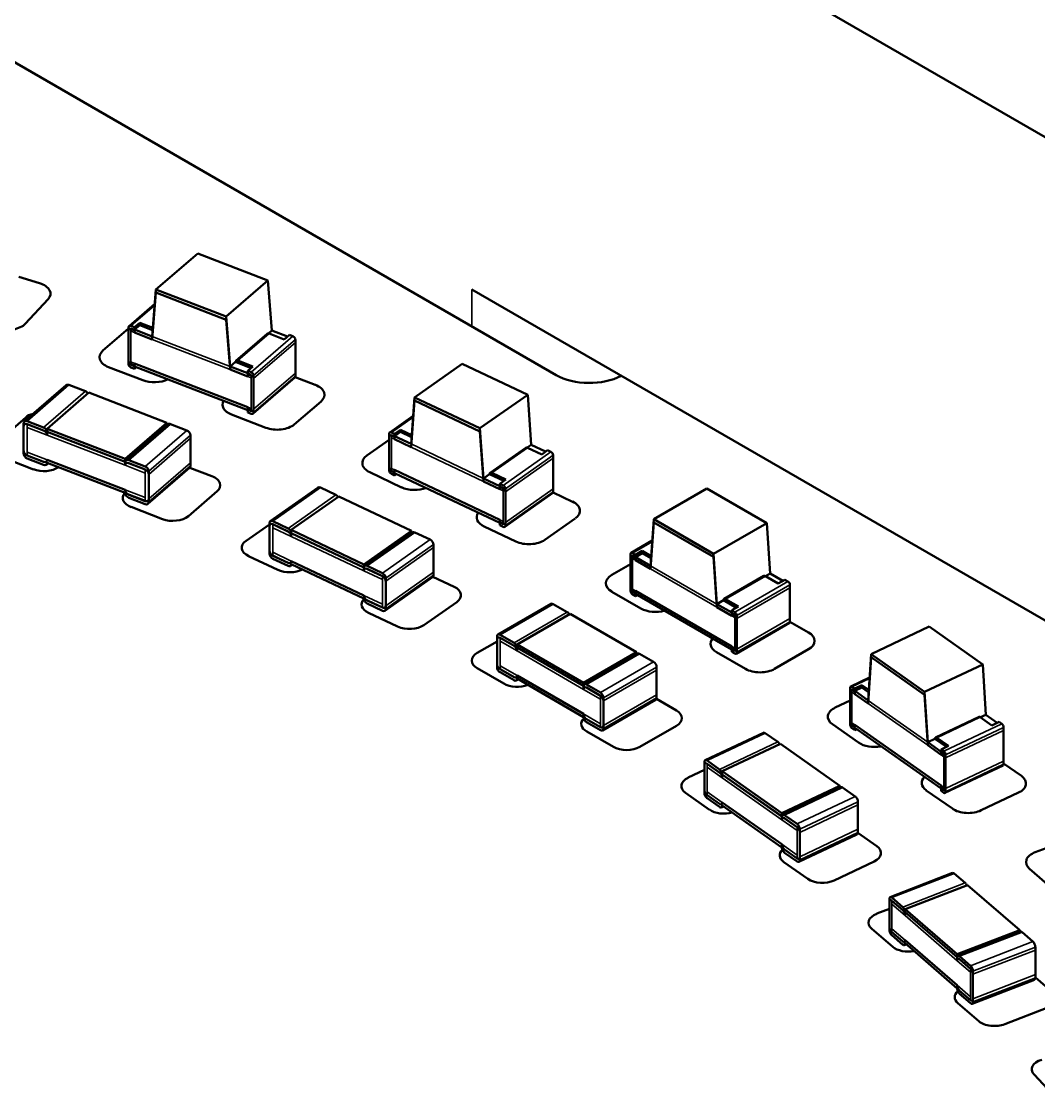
# Model space of a CAD drawing. Header units: inches. Extents: x -24.6 to 49, y -43 to 20.8.
# Drawn here: x -14.517 to -13.239, y 16.64 to 17.987 of the extents above; entities that cross this region are included whole.
import ezdxf

# ---------------------------------------------------------------- set-up
doc = ezdxf.new("R2010")
doc.units = ezdxf.units.IN
doc.header["$MEASUREMENT"] = 0
doc.layers.add('Visible (ANSI)', color=7, linetype='Continuous', lineweight=50)
doc.layers.add('Visible Narrow (ANSI)', color=7, linetype='Continuous', lineweight=35)

msp = doc.modelspace()

# ---------------------------------------------------------------- linework, layer by layer
at = {"layer": 'Visible (ANSI)'}
for p, q in [((-12.1556, 17.2213), (-14.7446, 18.7161)), ((-14.767, 18.0751), (-13.8452, 17.5429)), ((-14.2958, 17.6957), (-14.3483, 17.6504)), ((-14.2958, 17.6957), (-14.2074, 17.6616)), ((-14.5206, 17.6664), (-14.4945, 17.6583)), ((-14.2074, 17.6616), (-14.2599, 17.6163)), ((-14.2074, 17.6616), (-14.2025, 17.599)), ((-14.3532, 17.5915), (-14.3483, 17.6504)), ((-14.3532, 17.5876), (-14.3483, 17.6465)), ((-14.3483, 17.6504), (-14.2599, 17.6163)), ((-14.3483, 17.6465), (-14.2599, 17.6124)), ((-13.9512, 17.6504), (-12.949, 17.0718)), ((-14.4839, 17.6382), (-14.5125, 17.6073)), ((-14.382, 17.6044), (-14.3498, 17.6323)), ((-14.2599, 17.6163), (-14.255, 17.5536)), ((-14.3827, 17.5604), (-14.3827, 17.6029)), ((-14.3797, 17.6046), (-14.3753, 17.6029)), ((-14.3687, 17.6086), (-14.3753, 17.6029)), ((-14.3753, 17.6), (-14.3687, 17.6057)), ((-14.3753, 17.6), (-14.3753, 17.6029)), ((-14.3687, 17.6086), (-14.3687, 17.6057)), ((-14.3523, 17.6022), (-14.3687, 17.6086)), ((-14.3687, 17.6057), (-14.3525, 17.5994)), ((-14.2599, 17.6124), (-14.255, 17.5497)), ((-14.415, 17.5736), (-14.3827, 17.6015)), ((-14.3827, 17.5566), (-14.3827, 17.599)), ((-14.3797, 17.6008), (-14.3753, 17.599)), ((-14.3753, 17.6), (-14.3532, 17.5915)), ((-14.3753, 17.5962), (-14.3753, 17.599)), ((-14.3753, 17.5962), (-14.3532, 17.5876)), ((-14.2478, 17.5608), (-14.2084, 17.5948)), ((-14.2025, 17.599), (-14.2068, 17.5952)), ((-14.2061, 17.5951), (-14.187, 17.5877)), ((-14.2025, 17.599), (-14.1827, 17.5913)), ((-14.187, 17.5877), (-14.1804, 17.5933)), ((-14.1804, 17.5933), (-14.176, 17.5916)), ((-14.173, 17.5452), (-14.173, 17.5876)), ((-14.173, 17.5413), (-14.173, 17.5837)), ((-14.3649, 17.5363), (-14.4078, 17.5529)), ((-14.3797, 17.5564), (-14.3753, 17.5547)), ((-14.3797, 17.5525), (-14.3753, 17.5508)), ((-14.3753, 17.5576), (-14.2329, 17.5026)), ((-14.3753, 17.5547), (-14.3753, 17.5576)), ((-14.3753, 17.5537), (-14.2329, 17.4988)), ((-14.3753, 17.5508), (-14.3753, 17.5537)), ((-14.373, 17.5528), (-14.3753, 17.5508)), ((-14.2484, 17.5593), (-14.255, 17.5536)), ((-14.255, 17.5536), (-14.2329, 17.5451)), ((-14.255, 17.5497), (-14.2329, 17.5412)), ((-14.2484, 17.5593), (-14.2286, 17.5516)), ((-14.2263, 17.5536), (-14.2455, 17.561)), ((-14.2329, 17.548), (-14.2263, 17.5536)), ((-14.2329, 17.548), (-14.2285, 17.5463)), ((-14.2329, 17.548), (-14.2329, 17.5451)), ((-13.9631, 17.557), (-14.0231, 17.5148)), ((-13.9631, 17.557), (-13.8809, 17.5181)), ((-14.2329, 17.5441), (-14.2285, 17.5424)), ((-14.2329, 17.5441), (-14.2329, 17.5412)), ((-14.2262, 17.4944), (-14.1737, 17.5398)), ((-14.2255, 17.4998), (-14.2255, 17.5422)), ((-14.2255, 17.496), (-14.2255, 17.5384)), ((-14.1732, 17.5403), (-14.1479, 17.5305)), ((-14.5136, 17.4848), (-14.4611, 17.5301)), ((-14.4576, 17.5305), (-14.437, 17.5225)), ((-14.4851, 17.4754), (-14.4326, 17.5208)), ((-14.4326, 17.5208), (-14.3344, 17.4829)), ((-14.1407, 17.5098), (-14.1744, 17.4808)), ((-14.0276, 17.4562), (-14.0231, 17.5148)), ((-14.0276, 17.4524), (-14.0231, 17.511)), ((-14.0231, 17.5148), (-13.9409, 17.4759)), ((-14.0231, 17.511), (-13.9409, 17.472)), ((-13.8809, 17.5181), (-13.9409, 17.4759)), ((-13.8809, 17.5181), (-13.8764, 17.4552)), ((-14.2329, 17.5026), (-14.2329, 17.4998)), ((-14.2329, 17.4998), (-14.2285, 17.4981)), ((-14.2329, 17.4988), (-14.2329, 17.4959)), ((-14.2329, 17.4959), (-14.2285, 17.4942)), ((-14.5481, 17.4584), (-14.512, 17.4896)), ((-14.5146, 17.4478), (-14.5146, 17.4825)), ((-14.5101, 17.4851), (-14.4895, 17.4771)), ((-14.5101, 17.4812), (-14.4895, 17.4733)), ((-14.3869, 17.4376), (-14.3344, 17.4829)), ((-14.3859, 17.4355), (-14.3334, 17.4809)), ((-14.3344, 17.4801), (-14.3344, 17.4829)), ((-14.33, 17.4812), (-14.3093, 17.4733)), ((-14.2102, 17.4767), (-14.2532, 17.4932)), ((-14.0543, 17.4708), (-14.0249, 17.4915)), ((-14.5146, 17.4439), (-14.5146, 17.4786)), ((-14.4851, 17.4754), (-14.3869, 17.4376)), ((-14.4851, 17.4711), (-14.4851, 17.4754)), ((-14.4851, 17.4716), (-14.3869, 17.4337)), ((-14.4851, 17.4672), (-14.4851, 17.4716)), ((-14.3049, 17.4325), (-14.3049, 17.4672)), ((-14.055, 17.4268), (-14.055, 17.4692)), ((-14.0523, 17.4708), (-14.0482, 17.4689)), ((-14.0407, 17.4741), (-14.0482, 17.4689)), ((-14.0482, 17.466), (-14.0407, 17.4713)), ((-14.0482, 17.466), (-14.0482, 17.4689)), ((-14.0407, 17.4741), (-14.0407, 17.4713)), ((-14.0267, 17.4675), (-14.0407, 17.4741)), ((-14.0407, 17.4713), (-14.027, 17.4648)), ((-13.9409, 17.4759), (-13.9363, 17.413)), ((-13.9409, 17.472), (-13.9363, 17.4091)), ((-14.3049, 17.4286), (-14.3049, 17.4634)), ((-14.083, 17.4417), (-14.055, 17.4614)), ((-14.055, 17.4229), (-14.055, 17.4654)), ((-14.0523, 17.467), (-14.0482, 17.465)), ((-14.0482, 17.466), (-14.0276, 17.4562)), ((-14.0482, 17.4621), (-14.0482, 17.465)), ((-14.0482, 17.4621), (-14.0276, 17.4524)), ((-13.8764, 17.4552), (-13.8814, 17.4516)), ((-13.8764, 17.4552), (-13.8583, 17.4466)), ((-14.5101, 17.4417), (-14.4895, 17.4338)), ((-13.9281, 17.4199), (-13.8832, 17.4515)), ((-13.8811, 17.4515), (-13.8633, 17.443)), ((-13.8633, 17.443), (-13.8558, 17.4483)), ((-13.8558, 17.4483), (-13.8517, 17.4464)), ((-13.849, 17.3997), (-13.849, 17.4422)), ((-14.5023, 17.4243), (-14.5416, 17.4395)), ((-14.5101, 17.4379), (-14.4895, 17.4299)), ((-14.486, 17.4302), (-14.4839, 17.4321)), ((-14.4851, 17.4364), (-14.3869, 17.3985)), ((-14.4851, 17.4325), (-14.3869, 17.3946)), ((-14.3869, 17.4332), (-14.3869, 17.4376)), ((-14.3869, 17.4294), (-14.3869, 17.4337)), ((-14.3869, 17.4337), (-14.3869, 17.4337)), ((-14.3825, 17.4359), (-14.3618, 17.4279)), ((-14.3825, 17.432), (-14.3618, 17.424)), ((-13.849, 17.3959), (-13.849, 17.4383)), ((-14.3584, 17.381), (-14.3059, 17.4263)), ((-14.3574, 17.3871), (-14.3574, 17.4219)), ((-14.3574, 17.3833), (-14.3574, 17.418)), ((-14.3058, 17.4264), (-14.2779, 17.4157)), ((-14.0395, 17.4017), (-14.0795, 17.4207)), ((-14.0523, 17.4226), (-14.0482, 17.4207)), ((-14.0523, 17.4187), (-14.0482, 17.4168)), ((-14.0482, 17.4236), (-13.9158, 17.3608)), ((-14.0482, 17.4207), (-14.0482, 17.4236)), ((-14.0482, 17.4197), (-13.9158, 17.357)), ((-14.0482, 17.4168), (-14.0482, 17.4197)), ((-14.0457, 17.4185), (-14.0482, 17.4168)), ((-13.9288, 17.4183), (-13.9363, 17.413)), ((-13.9288, 17.4183), (-13.9107, 17.4097)), ((-13.9083, 17.4114), (-13.9261, 17.4199)), ((-14.2045, 17.3592), (-14.1445, 17.4014)), ((-14.1415, 17.4014), (-14.1223, 17.3923)), ((-13.9363, 17.413), (-13.9158, 17.4033)), ((-13.9363, 17.4091), (-13.9158, 17.3994)), ((-13.9158, 17.4061), (-13.9083, 17.4114)), ((-13.9158, 17.4061), (-13.9117, 17.4042)), ((-13.9158, 17.4061), (-13.9158, 17.4033)), ((-13.9158, 17.4023), (-13.9117, 17.4003)), ((-13.9158, 17.4023), (-13.9158, 17.3994)), ((-13.9089, 17.3576), (-13.9089, 17.4)), ((-13.6556, 17.4002), (-13.7224, 17.3616)), ((-13.6556, 17.4002), (-13.5804, 17.3568)), ((-14.3825, 17.3925), (-14.3618, 17.3845)), ((-14.3825, 17.3886), (-14.3618, 17.3806)), ((-14.2714, 17.3968), (-14.3075, 17.3656)), ((-14.1781, 17.3482), (-14.1182, 17.3903)), ((-14.1182, 17.3903), (-14.0269, 17.3471)), ((-13.9096, 17.3521), (-13.8497, 17.3943)), ((-13.9089, 17.3537), (-13.9089, 17.3962)), ((-13.849, 17.3953), (-13.8245, 17.3837)), ((-14.3402, 17.3618), (-14.3795, 17.377)), ((-14.2014, 17.3592), (-14.1822, 17.3501)), ((-13.9158, 17.3608), (-13.9158, 17.3579)), ((-13.821, 17.3627), (-13.8594, 17.3357)), ((-13.7266, 17.3032), (-13.7224, 17.3616)), ((-13.7224, 17.3616), (-13.6472, 17.3182)), ((-14.235, 17.3345), (-14.2055, 17.3552)), ((-14.2055, 17.3221), (-14.2055, 17.3568)), ((-14.2055, 17.3182), (-14.2055, 17.353)), ((-14.2014, 17.3553), (-14.1822, 17.3463)), ((-14.1781, 17.3482), (-14.0868, 17.3049)), ((-14.1781, 17.3438), (-14.1781, 17.3482)), ((-14.0868, 17.3049), (-14.0269, 17.3471)), ((-14.0269, 17.3444), (-14.0269, 17.3471)), ((-13.8957, 17.3336), (-13.9357, 17.3525)), ((-13.9158, 17.3579), (-13.9117, 17.356)), ((-13.9158, 17.357), (-13.9158, 17.3541)), ((-13.9158, 17.3541), (-13.9117, 17.3521)), ((-13.7266, 17.2994), (-13.7224, 17.3577)), ((-13.7224, 17.3577), (-13.6472, 17.3143)), ((-13.5804, 17.3568), (-13.6472, 17.3182)), ((-13.5804, 17.3568), (-13.5762, 17.2936)), ((-14.1781, 17.3443), (-14.0868, 17.3011)), ((-14.1781, 17.34), (-14.1781, 17.3443)), ((-14.0858, 17.303), (-14.0258, 17.3451)), ((-14.0228, 17.3451), (-14.0036, 17.3361)), ((-13.7509, 17.3193), (-13.7243, 17.3347)), ((-13.9995, 17.2951), (-13.9995, 17.3298)), ((-13.9995, 17.2912), (-13.9995, 17.3259)), ((-13.7491, 17.3191), (-13.7454, 17.317)), ((-13.737, 17.3218), (-13.7454, 17.317)), ((-13.7454, 17.3141), (-13.737, 17.3189)), ((-13.737, 17.3218), (-13.737, 17.3189)), ((-13.7257, 17.3153), (-13.737, 17.3218)), ((-13.737, 17.3189), (-13.7259, 17.3125)), ((-14.1952, 17.298), (-14.2317, 17.3153)), ((-14.2014, 17.3158), (-14.1822, 17.3067)), ((-14.2014, 17.312), (-14.1822, 17.3029)), ((-14.1781, 17.3091), (-14.0868, 17.2659)), ((-14.1781, 17.3053), (-14.0868, 17.262)), ((-13.7516, 17.2753), (-13.7516, 17.3177)), ((-13.7516, 17.2714), (-13.7516, 17.3138)), ((-13.7491, 17.3153), (-13.7454, 17.3131)), ((-13.7454, 17.3141), (-13.7454, 17.317)), ((-13.7454, 17.3141), (-13.7266, 17.3032)), ((-13.7454, 17.3102), (-13.7454, 17.3131)), ((-13.7454, 17.3102), (-13.7266, 17.2994)), ((-13.6472, 17.3182), (-13.6431, 17.255)), ((-13.6472, 17.3143), (-13.6431, 17.2512)), ((-14.1792, 17.3029), (-14.1767, 17.3046)), ((-14.0868, 17.3006), (-14.0868, 17.3049)), ((-14.0868, 17.2967), (-14.0868, 17.3011)), ((-14.0868, 17.3011), (-14.0868, 17.3011)), ((-14.0827, 17.303), (-14.0636, 17.2939)), ((-14.0827, 17.2991), (-14.0636, 17.29)), ((-13.7751, 17.2916), (-13.7516, 17.3052)), ((-13.5762, 17.2936), (-13.5821, 17.2902)), ((-13.5762, 17.2936), (-13.56, 17.2842)), ((-14.0605, 17.2466), (-14.0006, 17.2888)), ((-14.0594, 17.2529), (-14.0594, 17.2876)), ((-14.0594, 17.249), (-14.0594, 17.2837)), ((-14, 17.2894), (-13.9733, 17.2767)), ((-13.634, 17.2615), (-13.5839, 17.2904)), ((-13.5821, 17.2902), (-13.5658, 17.2808)), ((-13.5658, 17.2808), (-13.5575, 17.2856)), ((-13.5575, 17.2856), (-13.5537, 17.2835)), ((-13.5512, 17.2367), (-13.5512, 17.2791)), ((-13.7386, 17.2494), (-13.7751, 17.2705)), ((-13.7491, 17.2709), (-13.7454, 17.2688)), ((-13.7491, 17.2671), (-13.7454, 17.2649)), ((-13.7454, 17.2717), (-13.6243, 17.2017)), ((-13.7454, 17.2688), (-13.7454, 17.2717)), ((-13.7454, 17.2678), (-13.6243, 17.1979)), ((-13.7454, 17.2649), (-13.7454, 17.2678)), ((-13.7429, 17.2663), (-13.7454, 17.2649)), ((-13.5512, 17.2328), (-13.5512, 17.2753)), ((-14.0827, 17.2596), (-14.0636, 17.2505)), ((-14.0827, 17.2557), (-14.0636, 17.2466)), ((-13.9701, 17.2575), (-14.0113, 17.2285)), ((-13.9182, 17.2167), (-13.8514, 17.2553)), ((-13.8488, 17.255), (-13.8312, 17.2449)), ((-13.6347, 17.2598), (-13.6431, 17.255)), ((-13.6431, 17.255), (-13.6243, 17.2442)), ((-13.6347, 17.2598), (-13.6184, 17.2504)), ((-13.6159, 17.2519), (-13.6322, 17.2613)), ((-13.6243, 17.2471), (-13.6159, 17.2519)), ((-14.0445, 17.2267), (-14.081, 17.244)), ((-13.8943, 17.2041), (-13.8275, 17.2427)), ((-13.8275, 17.2427), (-13.7439, 17.1945)), ((-13.6431, 17.2512), (-13.6243, 17.2403)), ((-13.6243, 17.2471), (-13.6205, 17.2449)), ((-13.6243, 17.2471), (-13.6243, 17.2442)), ((-13.6243, 17.2432), (-13.6205, 17.241)), ((-13.6243, 17.2432), (-13.6243, 17.2403)), ((-13.618, 17.1981), (-13.618, 17.2406)), ((-13.6187, 17.1926), (-13.5519, 17.2312)), ((-13.618, 17.1943), (-13.618, 17.2367)), ((-13.5512, 17.2328), (-13.5277, 17.2193)), ((-13.3762, 17.2266), (-13.4492, 17.192)), ((-13.3762, 17.2266), (-13.3087, 17.1792)), ((-13.9193, 17.1796), (-13.9193, 17.2143)), ((-13.9156, 17.2164), (-13.898, 17.2063)), ((-13.9156, 17.2126), (-13.898, 17.2025)), ((-13.9444, 17.1935), (-13.9193, 17.208)), ((-13.9193, 17.1757), (-13.9193, 17.2104)), ((-13.8943, 17.2041), (-13.8108, 17.1559)), ((-13.8943, 17.1998), (-13.8943, 17.2041)), ((-13.8943, 17.2003), (-13.8108, 17.1521)), ((-13.8943, 17.196), (-13.8943, 17.2003)), ((-13.6243, 17.2017), (-13.6243, 17.1988)), ((-13.6243, 17.1988), (-13.6205, 17.1967)), ((-13.6243, 17.1979), (-13.6243, 17.195)), ((-13.5277, 17.1982), (-13.5705, 17.1735)), ((-13.8108, 17.1559), (-13.7439, 17.1945)), ((-13.8097, 17.154), (-13.7428, 17.1926)), ((-13.7439, 17.192), (-13.7439, 17.1945)), ((-13.7402, 17.1923), (-13.7226, 17.1822)), ((-13.607, 17.1735), (-13.6436, 17.1946)), ((-13.6243, 17.195), (-13.6205, 17.1928)), ((-13.453, 17.1339), (-13.4492, 17.192)), ((-13.453, 17.1301), (-13.4492, 17.1882)), ((-13.4492, 17.192), (-13.3818, 17.1446)), ((-13.4492, 17.1882), (-13.3818, 17.1407)), ((-13.911, 17.155), (-13.9444, 17.1743)), ((-13.9156, 17.173), (-13.898, 17.1629)), ((-13.7189, 17.141), (-13.7189, 17.1757)), ((-13.7189, 17.1371), (-13.7189, 17.1718)), ((-13.3087, 17.1792), (-13.3818, 17.1446)), ((-13.3087, 17.1792), (-13.305, 17.1158)), ((-13.9156, 17.1692), (-13.898, 17.1591)), ((-13.8954, 17.1588), (-13.8927, 17.1603)), ((-13.8943, 17.1651), (-13.8108, 17.1169)), ((-13.8943, 17.1612), (-13.8108, 17.113)), ((-13.4747, 17.1514), (-13.4511, 17.1625)), ((-13.8108, 17.1516), (-13.8108, 17.1559)), ((-13.8108, 17.1477), (-13.8108, 17.1521)), ((-13.8108, 17.1521), (-13.8107, 17.1521)), ((-13.807, 17.1538), (-13.7895, 17.1436)), ((-13.807, 17.1499), (-13.7895, 17.1398)), ((-13.4754, 17.1073), (-13.4754, 17.1497)), ((-13.4754, 17.1034), (-13.4754, 17.1459)), ((-13.4732, 17.151), (-13.4698, 17.1487)), ((-13.4732, 17.1472), (-13.4698, 17.1448)), ((-13.4607, 17.153), (-13.4698, 17.1487)), ((-13.4698, 17.1458), (-13.4607, 17.1501)), ((-13.4698, 17.1458), (-13.4698, 17.1487)), ((-13.4698, 17.1458), (-13.453, 17.1339)), ((-13.4698, 17.1419), (-13.4698, 17.1448)), ((-13.4607, 17.153), (-13.4607, 17.1501)), ((-13.4521, 17.147), (-13.4607, 17.153)), ((-13.4607, 17.1501), (-13.4523, 17.1442)), ((-13.3818, 17.1446), (-13.378, 17.0812)), ((-13.7868, 17.0961), (-13.72, 17.1347)), ((-13.7857, 17.1024), (-13.7857, 17.1371)), ((-13.7857, 17.0986), (-13.7857, 17.1333)), ((-13.7191, 17.1358), (-13.6938, 17.1212)), ((-13.4942, 17.1248), (-13.4754, 17.1337)), ((-13.4698, 17.1419), (-13.453, 17.1301)), ((-13.3818, 17.1407), (-13.378, 17.0774)), ((-13.807, 17.1104), (-13.7895, 17.1002)), ((-13.807, 17.1065), (-13.7895, 17.0964)), ((-13.465, 17.0808), (-13.4977, 17.1038)), ((-13.4698, 17.1033), (-13.3612, 17.0269)), ((-13.4698, 17.1005), (-13.4698, 17.1033)), ((-13.3682, 17.0872), (-13.3134, 17.1131)), ((-13.3119, 17.1128), (-13.2973, 17.1025)), ((-13.305, 17.1158), (-13.3117, 17.1127)), ((-13.305, 17.1158), (-13.2906, 17.1057)), ((-13.2973, 17.1025), (-13.2881, 17.1068)), ((-13.2881, 17.1068), (-13.2848, 17.1045)), ((-13.7732, 17.0754), (-13.8066, 17.0947)), ((-13.6938, 17.1019), (-13.7398, 17.0754)), ((-13.6576, 17.0587), (-13.5846, 17.0933)), ((-13.5823, 17.0928), (-13.5666, 17.0817)), ((-13.4732, 17.1028), (-13.4698, 17.1005)), ((-13.4732, 17.099), (-13.4698, 17.0966)), ((-13.4698, 17.0995), (-13.3612, 17.0231)), ((-13.4698, 17.0966), (-13.4698, 17.0995)), ((-13.4674, 17.0978), (-13.4698, 17.0966)), ((-13.2825, 17.0576), (-13.2825, 17.1)), ((-13.2825, 17.0537), (-13.2825, 17.0961)), ((-13.6362, 17.0448), (-13.5632, 17.0794)), ((-13.5632, 17.0794), (-13.4883, 17.0266)), ((-13.3689, 17.0855), (-13.378, 17.0812)), ((-13.378, 17.0812), (-13.3612, 17.0693)), ((-13.378, 17.0774), (-13.3612, 17.0655)), ((-13.3689, 17.0855), (-13.3545, 17.0754)), ((-13.352, 17.0766), (-13.3667, 17.0868)), ((-13.3612, 17.0722), (-13.352, 17.0766)), ((-13.3612, 17.0722), (-13.3578, 17.0699)), ((-13.3612, 17.0722), (-13.3612, 17.0693)), ((-13.3612, 17.0684), (-13.3578, 17.066)), ((-13.3612, 17.0684), (-13.3612, 17.0655)), ((-13.3556, 17.023), (-13.3556, 17.0654)), ((-13.6587, 17.0215), (-13.6587, 17.0562)), ((-13.6587, 17.0177), (-13.6587, 17.0524)), ((-13.6553, 17.0582), (-13.6396, 17.0471)), ((-13.6553, 17.0543), (-13.6396, 17.0433)), ((-13.3563, 17.0175), (-13.2832, 17.0521)), ((-13.3556, 17.0191), (-13.3556, 17.0615)), ((-13.2825, 17.0545), (-13.2602, 17.0389)), ((-13.6791, 17.0368), (-13.6587, 17.0465)), ((-13.6362, 17.0448), (-13.5613, 16.992)), ((-13.6362, 17.0404), (-13.6362, 17.0448)), ((-13.6362, 17.0409), (-13.5613, 16.9882)), ((-13.6362, 17.0366), (-13.6362, 17.0409)), ((-13.5613, 16.992), (-13.4883, 17.0266)), ((-13.5602, 16.9901), (-13.4872, 17.0247)), ((-13.4883, 17.0242), (-13.4883, 17.0266)), ((-13.4849, 17.0243), (-13.4691, 17.0132)), ((-13.3612, 17.0269), (-13.3612, 17.024)), ((-13.3612, 17.024), (-13.3578, 17.0217)), ((-13.3612, 17.0231), (-13.3612, 17.0202)), ((-13.6524, 16.9965), (-13.6824, 17.0176)), ((-13.6553, 17.0148), (-13.6396, 17.0037)), ((-13.6553, 17.0109), (-13.6396, 16.9999)), ((-13.3469, 16.9978), (-13.3797, 17.0208)), ((-13.3612, 17.0202), (-13.3578, 17.0178)), ((-13.2638, 17.0179), (-13.3106, 16.9957)), ((-13.6373, 16.9994), (-13.6346, 17.0007)), ((-13.6362, 17.0057), (-13.5613, 16.953)), ((-13.6362, 17.0018), (-13.5613, 16.9491)), ((-13.4658, 16.9718), (-13.4658, 17.0065)), ((-13.4658, 16.9679), (-13.4658, 17.0026)), ((-13.5613, 16.9877), (-13.5613, 16.992)), ((-13.5613, 16.9838), (-13.5613, 16.9882)), ((-13.5613, 16.9882), (-13.5613, 16.9882)), ((-13.5579, 16.9897), (-13.5422, 16.9786)), ((-13.5579, 16.9858), (-13.5422, 16.9747)), ((-13.5388, 16.9372), (-13.5388, 16.9719)), ((-13.5399, 16.9309), (-13.4669, 16.9655)), ((-13.5388, 16.9333), (-13.5388, 16.968)), ((-13.4658, 16.9673), (-13.4421, 16.9506)), ((-13.5579, 16.9463), (-13.5422, 16.9352)), ((-13.5579, 16.9424), (-13.5422, 16.9313)), ((-13.2429, 16.943), (-13.2291, 16.9483)), ((-13.5288, 16.9095), (-13.5588, 16.9306)), ((-13.4453, 16.9314), (-13.4956, 16.9076)), ((-13.4251, 16.8866), (-13.3466, 16.9169)), ((-13.3446, 16.9163), (-13.3309, 16.9044)), ((-13.2213, 16.8975), (-13.25, 16.9223)), ((-13.4065, 16.8715), (-13.3279, 16.9018)), ((-13.3279, 16.9018), (-13.2623, 16.8451)), ((-13.4262, 16.8495), (-13.4262, 16.8842)), ((-13.4262, 16.8456), (-13.4262, 16.8803)), ((-13.4232, 16.886), (-13.4094, 16.8741)), ((-13.4232, 16.8821), (-13.4094, 16.8702)), ((-13.4418, 16.8658), (-13.4262, 16.8718)), ((-13.4065, 16.8715), (-13.3409, 16.8148)), ((-13.4065, 16.8672), (-13.4065, 16.8715)), ((-13.4065, 16.8677), (-13.3409, 16.811)), ((-13.4065, 16.8633), (-13.4065, 16.8677)), ((-13.422, 16.8242), (-13.4483, 16.8469)), ((-13.4232, 16.8426), (-13.4094, 16.8307)), ((-13.4232, 16.8387), (-13.4094, 16.8268)), ((-13.3409, 16.8148), (-13.2623, 16.8451)), ((-13.3398, 16.8129), (-13.2613, 16.8432)), ((-13.2623, 16.8428), (-13.2623, 16.8451)), ((-13.2593, 16.8426), (-13.2456, 16.8307)), ((-13.4075, 16.8262), (-13.4049, 16.8272)), ((-13.4065, 16.8325), (-13.3409, 16.7758)), ((-13.4065, 16.8286), (-13.3409, 16.7719)), ((-13.2426, 16.7891), (-13.2426, 16.8238)), ((-13.3409, 16.8105), (-13.3409, 16.8148)), ((-13.3409, 16.8066), (-13.3409, 16.811)), ((-13.3409, 16.811), (-13.3408, 16.811)), ((-13.3379, 16.8123), (-13.3241, 16.8004)), ((-13.3379, 16.8084), (-13.3241, 16.7965)), ((-13.2426, 16.7852), (-13.2426, 16.8199)), ((-13.3212, 16.7588), (-13.3212, 16.7935)), ((-13.3222, 16.7525), (-13.2436, 16.7828)), ((-13.3212, 16.7549), (-13.3212, 16.7896)), ((-13.2426, 16.7857), (-13.2205, 16.7666)), ((-13.3379, 16.7689), (-13.3241, 16.757)), ((-13.3138, 16.7306), (-13.34, 16.7533)), ((-13.3379, 16.765), (-13.3241, 16.7531)), ((-13.227, 16.7477), (-13.281, 16.7269)), ((-13.222, 16.6396), (-13.2443, 16.6637))]:
    msp.add_line(p, q, dxfattribs=at)
for centre, major_axis, ratio, start_param, end_param in [((-14.5067, 17.6452), (0.0258, 0), 0.57735, 5.792311, 7.363116), ((-14.5353, 17.6144), (-0.0258, 0), 0.57735, 1.07992, 2.650722), ((-14.3797, 17.6017), (-0.00232, 0.00268), 0.678892, 5.378346, 6.949143), ((-14.3797, 17.5979), (-0.00232, 0.00268), 0.678892, 5.378346, 6.949143), ((-14.2061, 17.5922), (-0.00232, 0.00268), 0.678892, 5.378346, 6.283185), ((-14.176, 17.5887), (-0.00232, 0.00268), 0.678892, 3.80755, 5.378346), ((-14.3935, 17.5653), (-0.0258, 0), 0.57735, 5.694129, 7.26494), ((-14.2455, 17.5581), (-0.00232, 0.00268), 0.678892, 5.378346, 6.949143), ((-14.3797, 17.5593), (0.00232, -0.00268), 0.678892, 3.80755, 5.378346), ((-14.3797, 17.5554), (0.00232, -0.00268), 0.678892, 3.80755, 5.378346), ((-14.3505, 17.5487), (-0.0258, 0), 0.57735, 0.98174, 2.295756), ((-14.2285, 17.5434), (-0.00232, 0.00268), 0.678892, 3.80755, 5.378346), ((-14.2285, 17.5395), (-0.00232, 0.00268), 0.678892, 3.80755, 5.378346), ((-14.176, 17.5424), (0.00232, -0.00268), 0.678892, 0, 0.665957), ((-13.8034, 17.567), (0.0591, 0), 0.57735, 3.926992, 5.458254), ((-14.4576, 17.5261), (-0.00347, 0.00402), 0.678892, 5.378346, 6.283185), ((-14.437, 17.5182), (-0.00347, 0.00402), 0.678892, 4.543068, 5.378346), ((-14.1622, 17.5181), (0.0258, 0), 0.57735, 5.694129, 7.26494), ((-14.2388, 17.5056), (-0.0258, 0), 0.57735, 5.950933, 7.26494), ((-14.4924, 17.482), (0.0236, 0), 0.57735, 2.019164, 2.552535), ((-14.2285, 17.5009), (0.00232, -0.00268), 0.678892, 5.378346, 6.949143), ((-14.2285, 17.4971), (0.00232, -0.00268), 0.678892, 5.378346, 6.949143), ((-14.5101, 17.4808), (-0.00347, 0.00402), 0.678892, 5.378346, 6.949143), ((-14.5101, 17.4769), (-0.00347, 0.00402), 0.678892, 5.378346, 6.949143), ((-14.33, 17.4769), (-0.00347, 0.00402), 0.678892, 5.378346, 6.283185), ((-14.1958, 17.4891), (-0.0258, 0), 0.57735, 0.98174, 2.552556), ((-14.4895, 17.4728), (-0.00347, 0.00402), 0.678892, 3.80755, 5.378346), ((-14.4895, 17.469), (-0.00347, 0.00402), 0.678892, 3.80755, 5.378346), ((-14.3093, 17.4689), (-0.00347, 0.00402), 0.678892, 3.80755, 5.378346), ((-14.0523, 17.4679), (-0.00204, 0.0029), 0.63116, 5.443637, 7.014433), ((-14.0523, 17.4641), (-0.00204, 0.0029), 0.63116, 5.443637, 7.014433), ((-14.5101, 17.446), (0.00347, -0.00402), 0.678892, 3.80755, 5.378346), ((-14.5101, 17.4422), (0.00347, -0.00402), 0.678892, 3.80755, 5.378346), ((-14.0631, 17.4322), (-0.0258, 0), 0.57735, 5.595951, 7.166768), ((-13.8811, 17.4486), (-0.00204, 0.0029), 0.63116, 5.443637, 6.283185), ((-13.8517, 17.4435), (-0.00204, 0.0029), 0.63116, 3.872841, 5.443637), ((-14.4892, 17.4357), (-0.0236, 0), 0.57735, 0.981756, 2.456536), ((-14.4895, 17.4381), (0.00347, -0.00402), 0.678892, 5.378346, 6.949143), ((-14.4895, 17.4342), (0.00347, -0.00402), 0.678892, 5.378346, 6.949143), ((-14.3825, 17.4315), (-0.00347, 0.00402), 0.678892, 5.378346, 6.949143), ((-14.3825, 17.4277), (-0.00347, 0.00402), 0.678892, 5.378346, 6.949143), ((-14.3618, 17.4236), (-0.00347, 0.00402), 0.678892, 3.80755, 5.378346), ((-14.3093, 17.4303), (0.00347, -0.00402), 0.678892, 0, 0.665957), ((-14.0523, 17.4255), (0.00204, -0.0029), 0.63116, 3.872841, 5.443637), ((-14.3618, 17.4197), (-0.00347, 0.00402), 0.678892, 3.80755, 5.378346), ((-14.291, 17.4043), (0.0236, 0), 0.57735, 5.694135, 7.264934), ((-14.0523, 17.4216), (0.00204, -0.0029), 0.63116, 3.872841, 5.443637), ((-13.9261, 17.417), (-0.00204, 0.0029), 0.63116, 5.443637, 7.014433), ((-14.1415, 17.397), (-0.00306, 0.00435), 0.63116, 5.443637, 6.283185), ((-14.0231, 17.4133), (-0.0258, 0), 0.57735, 0.883562, 2.168152), ((-13.9117, 17.4013), (-0.00204, 0.0029), 0.63116, 3.872841, 5.443637), ((-13.9117, 17.3975), (-0.00204, 0.0029), 0.63116, 3.872841, 5.443637), ((-14.3664, 17.3883), (-0.0236, 0), 0.57735, 5.790141, 7.264934), ((-14.3825, 17.3968), (0.00347, -0.00402), 0.678892, 3.80755, 5.378346), ((-14.3825, 17.3929), (0.00347, -0.00402), 0.678892, 3.80755, 5.378346), ((-14.3618, 17.3888), (0.00347, -0.00402), 0.678892, 5.378346, 6.949143), ((-14.1223, 17.388), (-0.00306, 0.00435), 0.63116, 4.635772, 5.443637), ((-13.8517, 17.3972), (0.00204, -0.0029), 0.63116, 0, 0.731248), ((-14.3618, 17.385), (0.00347, -0.00402), 0.678892, 5.378346, 6.949143), ((-13.8409, 17.3722), (0.0258, 0), 0.57735, 5.595951, 7.166768), ((-14.3271, 17.3732), (-0.0236, 0), 0.57735, 0.981756, 2.552535), ((-14.2014, 17.3549), (-0.00306, 0.00435), 0.63116, 5.443637, 7.014433), ((-13.9193, 17.3641), (-0.0258, 0), 0.57735, 5.882172, 7.166768), ((-14.2014, 17.351), (-0.00306, 0.00435), 0.63116, 5.443637, 7.014433), ((-14.1822, 17.3458), (-0.00306, 0.00435), 0.63116, 3.872841, 5.443637), ((-14.1822, 17.3419), (-0.00306, 0.00435), 0.63116, 3.872841, 5.443637), ((-14.0228, 17.3408), (-0.00306, 0.00435), 0.63116, 5.443637, 6.283185), ((-13.9117, 17.3589), (0.00204, -0.0029), 0.63116, 5.443637, 7.014433), ((-13.9117, 17.355), (0.00204, -0.0029), 0.63116, 5.443637, 7.014433), ((-14.2167, 17.3259), (-0.0236, 0), 0.57735, 5.595964, 7.166757), ((-14.0036, 17.3317), (-0.00306, 0.00435), 0.63116, 3.872841, 5.443637), ((-13.8793, 17.3451), (-0.0258, 0), 0.57735, 0.883562, 2.454379), ((-14.2014, 17.3201), (0.00306, -0.00435), 0.63116, 3.872841, 5.443637), ((-13.7491, 17.3163), (-0.00177, 0.00307), 0.57735, 5.497787, 7.068583), ((-14.2014, 17.3163), (0.00306, -0.00435), 0.63116, 3.872841, 5.443637), ((-14.1822, 17.3111), (0.00306, -0.00435), 0.63116, 5.443637, 7.014433), ((-14.1822, 17.3072), (0.00306, -0.00435), 0.63116, 5.443637, 7.014433), ((-13.7491, 17.3124), (-0.00177, 0.00307), 0.57735, 5.497787, 7.068583), ((-14.1802, 17.3086), (-0.0236, 0), 0.57735, 0.883578, 2.320905), ((-14.0827, 17.2986), (-0.00306, 0.00435), 0.63116, 5.443637, 7.014433), ((-14.0827, 17.2948), (-0.00306, 0.00435), 0.63116, 5.443637, 7.014433), ((-14.0636, 17.2895), (-0.00306, 0.00435), 0.63116, 3.872841, 5.443637), ((-14.0636, 17.2857), (-0.00306, 0.00435), 0.63116, 3.872841, 5.443637), ((-14.0036, 17.2931), (0.00306, -0.00435), 0.63116, 0, 0.731248), ((-13.7569, 17.2811), (-0.0258, 0), 0.57735, 5.497781, 7.06859), ((-13.5821, 17.2873), (-0.00177, 0.00307), 0.57735, 5.497787, 6.283185), ((-13.5537, 17.2806), (-0.00177, 0.00307), 0.57735, 3.926991, 5.497787), ((-14.0827, 17.2639), (0.00306, -0.00435), 0.63116, 3.872841, 5.443637), ((-13.9883, 17.2662), (0.0236, 0), 0.57735, 5.595964, 7.166757), ((-13.7491, 17.2738), (0.00177, -0.00307), 0.57735, 3.926991, 5.497787), ((-13.7491, 17.27), (0.00177, -0.00307), 0.57735, 3.926991, 5.497787), ((-14.0661, 17.2545), (-0.0236, 0), 0.57735, 5.779924, 7.166757), ((-14.0827, 17.2601), (0.00306, -0.00435), 0.63116, 3.872841, 5.443637), ((-14.0636, 17.2548), (0.00306, -0.00435), 0.63116, 5.443637, 7.014433), ((-13.8488, 17.2507), (-0.00266, 0.0046), 0.57735, 5.497787, 6.283185), ((-13.6322, 17.2584), (-0.00177, 0.00307), 0.57735, 5.497787, 7.068583), ((-14.0636, 17.251), (0.00306, -0.00435), 0.63116, 5.443637, 7.014433), ((-13.8312, 17.2406), (-0.00266, 0.0046), 0.57735, 4.712389, 5.497787), ((-13.7203, 17.26), (-0.0258, 0), 0.57735, 0.785392, 2.036495), ((-13.6205, 17.242), (-0.00177, 0.00307), 0.57735, 3.926991, 5.497787), ((-13.6205, 17.2381), (-0.00177, 0.00307), 0.57735, 3.926991, 5.497787), ((-14.0295, 17.2372), (-0.0236, 0), 0.57735, 0.883578, 2.454359), ((-13.5537, 17.2343), (0.00177, -0.00307), 0.57735, 0, 0.785398), ((-13.9156, 17.2121), (-0.00266, 0.0046), 0.57735, 5.497787, 7.068583), ((-13.9156, 17.2082), (-0.00266, 0.0046), 0.57735, 5.497787, 7.068583), ((-13.6253, 17.2051), (-0.0258, 0), 0.57735, 5.817487, 7.06859), ((-13.546, 17.2087), (0.0258, 0), 0.57735, 5.497781, 7.06859), ((-13.898, 17.202), (-0.00266, 0.0046), 0.57735, 3.926991, 5.497787), ((-13.898, 17.1981), (-0.00266, 0.0046), 0.57735, 3.926991, 5.497787), ((-13.6205, 17.1996), (0.00177, -0.00307), 0.57735, 5.497787, 7.068583), ((-13.9277, 17.1839), (-0.0236, 0), 0.57735, 5.497793, 7.068577), ((-13.7402, 17.188), (-0.00266, 0.0046), 0.57735, 5.497787, 6.283185), ((-13.6205, 17.1957), (0.00177, -0.00307), 0.57735, 5.497787, 7.068583), ((-13.9156, 17.1774), (0.00266, -0.0046), 0.57735, 3.926991, 5.497787), ((-13.9156, 17.1735), (0.00266, -0.0046), 0.57735, 3.926991, 5.497787), ((-13.7226, 17.1779), (-0.00266, 0.0046), 0.57735, 3.926991, 5.497787), ((-13.5888, 17.184), (-0.0258, 0), 0.57735, 0.785392, 2.356201), ((-13.898, 17.1673), (0.00266, -0.0046), 0.57735, 5.497787, 7.068583), ((-13.898, 17.1634), (0.00266, -0.0046), 0.57735, 5.497787, 7.068583), ((-13.8943, 17.1646), (-0.0236, 0), 0.57735, 0.785404, 2.180284), ((-13.807, 17.1494), (-0.00266, 0.0046), 0.57735, 5.497787, 7.068583), ((-13.807, 17.1456), (-0.00266, 0.0046), 0.57735, 5.497787, 7.068583), ((-13.7895, 17.1393), (-0.00266, 0.0046), 0.57735, 3.926991, 5.497787), ((-13.4732, 17.1482), (-0.00152, 0.0032), 0.51798, 5.542284, 7.11308), ((-13.4732, 17.1443), (-0.00152, 0.0032), 0.51798, 5.542284, 7.11308), ((-13.7895, 17.1354), (-0.00266, 0.0046), 0.57735, 3.926991, 5.497787), ((-13.7226, 17.1393), (0.00266, -0.0046), 0.57735, 0, 0.785398), ((-13.807, 17.1147), (0.00266, -0.0046), 0.57735, 3.926991, 5.497787), ((-13.7105, 17.1116), (0.0236, 0), 0.57735, 5.497793, 7.068577), ((-13.4778, 17.1133), (-0.0258, 0), 0.57735, 5.399603, 6.97042), ((-13.7899, 17.1043), (-0.0236, 0), 0.57735, 5.767748, 7.068577), ((-13.807, 17.1108), (0.00266, -0.0046), 0.57735, 3.926991, 5.497787), ((-13.4732, 17.1057), (0.00152, -0.0032), 0.51798, 3.971487, 5.542284), ((-13.4732, 17.1019), (0.00152, -0.0032), 0.51798, 3.971487, 5.542284), ((-13.3119, 17.1099), (-0.00152, 0.0032), 0.51798, 5.542284, 6.283185), ((-13.2848, 17.1016), (-0.00152, 0.0032), 0.51798, 3.971487, 5.542284), ((-13.7895, 17.1046), (0.00266, -0.0046), 0.57735, 5.497787, 7.068583), ((-13.7895, 17.1007), (0.00266, -0.0046), 0.57735, 5.497787, 7.068583), ((-13.5823, 17.0885), (-0.00228, 0.0048), 0.51798, 5.542284, 6.283185), ((-13.5666, 17.0774), (-0.00228, 0.0048), 0.51798, 4.775337, 5.542284), ((-13.445, 17.0902), (-0.0258, 0), 0.57735, 0.687214, 1.900949), ((-13.3667, 17.084), (-0.00152, 0.0032), 0.51798, 5.542284, 7.11308), ((-13.7565, 17.085), (-0.0236, 0), 0.57735, 0.785404, 2.356188), ((-13.3578, 17.067), (-0.00152, 0.0032), 0.51798, 3.971487, 5.542284), ((-13.3578, 17.0631), (-0.00152, 0.0032), 0.51798, 3.971487, 5.542284), ((-13.6553, 17.0539), (-0.00228, 0.0048), 0.51798, 5.542284, 7.11308), ((-13.6553, 17.05), (-0.00228, 0.0048), 0.51798, 5.542284, 7.11308), ((-13.2848, 17.0553), (0.00152, -0.0032), 0.51798, 0, 0.829895), ((-13.6641, 17.0262), (-0.0236, 0), 0.57735, 5.399622, 6.970403), ((-13.6396, 17.0428), (-0.00228, 0.0048), 0.51798, 3.971487, 5.542284), ((-13.6396, 17.0389), (-0.00228, 0.0048), 0.51798, 3.971487, 5.542284), ((-13.3598, 17.0303), (-0.0258, 0), 0.57735, 5.75669, 6.97042), ((-13.2802, 17.0294), (0.0258, 0), 0.57735, 5.399603, 6.97042), ((-13.4849, 17.0199), (-0.00228, 0.0048), 0.51798, 5.542284, 6.283185), ((-13.3578, 17.0245), (0.00152, -0.0032), 0.51798, 5.542284, 7.11308), ((-13.6553, 17.0191), (0.00228, -0.0048), 0.51798, 3.971487, 5.542284), ((-13.6553, 17.0153), (0.00228, -0.0048), 0.51798, 3.971487, 5.542284), ((-13.4691, 17.0089), (-0.00228, 0.0048), 0.51798, 3.971487, 5.542284), ((-13.3578, 17.0207), (0.00152, -0.0032), 0.51798, 5.542284, 7.11308), ((-13.6342, 17.0052), (-0.0236, 0), 0.57735, 0.687224, 2.034899), ((-13.6396, 17.0081), (0.00228, -0.0048), 0.51798, 5.542284, 7.11308), ((-13.6396, 17.0042), (0.00228, -0.0048), 0.51798, 5.542284, 7.11308), ((-13.327, 17.0072), (-0.0258, 0), 0.57735, 0.687214, 2.258031), ((-13.5579, 16.9853), (-0.00228, 0.0048), 0.51798, 5.542284, 7.11308), ((-13.5579, 16.9815), (-0.00228, 0.0048), 0.51798, 5.542284, 7.11308), ((-13.5422, 16.9743), (-0.00228, 0.0048), 0.51798, 3.971487, 5.542284), ((-13.5422, 16.9704), (-0.00228, 0.0048), 0.51798, 3.971487, 5.542284), ((-13.4691, 16.9703), (0.00228, -0.0048), 0.51798, 0, 0.829895), ((-13.5405, 16.9393), (-0.0236, 0), 0.57735, 5.739282, 6.970403), ((-13.5579, 16.9506), (0.00228, -0.0048), 0.51798, 3.971487, 5.542284), ((-13.5579, 16.9468), (0.00228, -0.0048), 0.51798, 3.971487, 5.542284), ((-13.4603, 16.942), (0.0236, 0), 0.57735, 5.399622, 6.970403), ((-13.2285, 16.9306), (-0.0258, 0), 0.57735, 5.301425, 6.872241), ((-13.5422, 16.9395), (0.00228, -0.0048), 0.51798, 5.542284, 7.11308), ((-13.5422, 16.9357), (0.00228, -0.0048), 0.51798, 5.542284, 7.11308), ((-13.3446, 16.9119), (-0.00191, 0.00496), 0.453621, 5.578442, 6.283185), ((-13.5105, 16.9182), (-0.0236, 0), 0.57735, 0.687224, 2.258018), ((-13.3309, 16.9), (-0.00191, 0.00496), 0.453621, 4.826576, 5.578442), ((-13.4232, 16.8816), (-0.00191, 0.00496), 0.453621, 5.578442, 7.149238), ((-13.4232, 16.8778), (-0.00191, 0.00496), 0.453621, 5.578442, 7.149238), ((-13.4094, 16.8697), (-0.00191, 0.00496), 0.453621, 4.007645, 5.578442), ((-13.4287, 16.8544), (-0.0236, 0), 0.57735, 5.301447, 6.872225), ((-13.4094, 16.8659), (-0.00191, 0.00496), 0.453621, 4.007645, 5.578442), ((-13.4232, 16.8469), (0.00191, -0.00496), 0.453621, 4.007645, 5.578442), ((-13.4232, 16.8431), (0.00191, -0.00496), 0.453621, 4.007645, 5.578442), ((-13.2593, 16.8382), (-0.00191, 0.00496), 0.453621, 5.578442, 6.283185), ((-13.4024, 16.8317), (-0.0236, 0), 0.57735, 0.589048, 1.884958), ((-13.4094, 16.835), (0.00191, -0.00496), 0.453621, 5.578442, 7.149238), ((-13.4094, 16.8312), (0.00191, -0.00496), 0.453621, 5.578442, 7.149238), ((-13.2456, 16.8263), (-0.00191, 0.00496), 0.453621, 4.007645, 5.578442), ((-13.3379, 16.8079), (-0.00191, 0.00496), 0.453621, 5.578442, 7.149238), ((-13.3379, 16.8041), (-0.00191, 0.00496), 0.453621, 5.578442, 7.149238), ((-13.3241, 16.796), (-0.00191, 0.00496), 0.453621, 4.007645, 5.578442), ((-13.3241, 16.7922), (-0.00191, 0.00496), 0.453621, 4.007645, 5.578442), ((-13.2456, 16.7878), (0.00191, -0.00496), 0.453621, 0, 0.866053), ((-13.3204, 16.7609), (-0.0236, 0), 0.57735, 5.700986, 6.872225), ((-13.3379, 16.7732), (0.00191, -0.00496), 0.453621, 4.007645, 5.578442), ((-13.3379, 16.7694), (0.00191, -0.00496), 0.453621, 4.007645, 5.578442), ((-13.3241, 16.7613), (0.00191, -0.00496), 0.453621, 5.578442, 7.149238), ((-13.3241, 16.7574), (0.00191, -0.00496), 0.453621, 5.578442, 7.149238), ((-13.2941, 16.7382), (-0.0236, 0), 0.57735, 0.589048, 2.159846), ((-13.2235, 16.6701), (-0.0236, 0), 0.57735, 5.203267, 6.774055)]:
    msp.add_ellipse(centre, major_axis=major_axis, ratio=ratio, start_param=start_param, end_param=end_param, dxfattribs=at)
at = {"layer": 'Visible Narrow (ANSI)'}
for p, q in [((-13.9512, 17.6504), (-13.9512, 17.6041)), ((-14.3797, 17.6046), (-14.35, 17.6303)), ((-14.3797, 17.6017), (-14.3753, 17.6)), ((-14.3797, 17.5593), (-14.3797, 17.6017)), ((-14.3797, 17.5979), (-14.3753, 17.5962)), ((-14.3797, 17.5554), (-14.3797, 17.5979)), ((-14.255, 17.5536), (-14.3532, 17.5915)), ((-14.2455, 17.561), (-14.2061, 17.5951)), ((-14.2285, 17.5463), (-14.176, 17.5916)), ((-14.255, 17.5497), (-14.3532, 17.5876)), ((-14.2255, 17.5422), (-14.173, 17.5876)), ((-14.2255, 17.5384), (-14.173, 17.5837)), ((-14.3797, 17.5593), (-14.3753, 17.5576)), ((-14.3797, 17.5554), (-14.3753, 17.5537)), ((-14.2329, 17.5451), (-14.2285, 17.5434)), ((-14.2329, 17.5412), (-14.2285, 17.5395)), ((-14.2285, 17.5009), (-14.2285, 17.5434)), ((-14.2285, 17.4971), (-14.2285, 17.5395)), ((-14.2255, 17.4998), (-14.173, 17.5452)), ((-14.2255, 17.496), (-14.173, 17.5413)), ((-14.5101, 17.4851), (-14.4576, 17.5305)), ((-14.4895, 17.4771), (-14.437, 17.5225)), ((-14.2329, 17.5026), (-14.2285, 17.5009)), ((-14.2329, 17.4988), (-14.2285, 17.4971)), ((-14.5101, 17.446), (-14.5101, 17.4808)), ((-14.5101, 17.4808), (-14.4851, 17.4711)), ((-14.3825, 17.4359), (-14.33, 17.4812)), ((-14.0523, 17.4708), (-14.025, 17.49)), ((-14.5101, 17.4422), (-14.5101, 17.4769)), ((-14.5101, 17.4769), (-14.4851, 17.4672)), ((-14.4851, 17.4711), (-14.3869, 17.4332)), ((-14.4851, 17.4672), (-14.3869, 17.4294)), ((-14.3618, 17.4279), (-14.3093, 17.4733)), ((-14.3574, 17.4219), (-14.3049, 17.4672)), ((-14.0523, 17.4679), (-14.0482, 17.466)), ((-14.0523, 17.4255), (-14.0523, 17.4679)), ((-14.3574, 17.418), (-14.3049, 17.4634)), ((-14.0523, 17.4641), (-14.0482, 17.4621)), ((-14.0523, 17.4216), (-14.0523, 17.4641)), ((-13.9363, 17.413), (-14.0276, 17.4562)), ((-14.5101, 17.446), (-14.4851, 17.4364)), ((-14.5101, 17.4422), (-14.4851, 17.4325)), ((-13.9363, 17.4091), (-14.0276, 17.4524)), ((-13.9261, 17.4199), (-13.8811, 17.4515)), ((-13.9117, 17.4042), (-13.8517, 17.4464)), ((-13.9089, 17.4), (-13.849, 17.4422)), ((-14.3869, 17.4332), (-14.3618, 17.4236)), ((-14.3869, 17.4294), (-14.3618, 17.4197)), ((-14.3574, 17.3871), (-14.3049, 17.4325)), ((-14.3574, 17.3833), (-14.3049, 17.4286)), ((-13.9089, 17.3962), (-13.849, 17.4383)), ((-14.3618, 17.3888), (-14.3618, 17.4236)), ((-14.3618, 17.385), (-14.3618, 17.4197)), ((-14.0523, 17.4255), (-14.0482, 17.4236)), ((-14.0523, 17.4216), (-14.0482, 17.4197)), ((-14.2014, 17.3592), (-14.1415, 17.4014)), ((-13.9158, 17.4033), (-13.9117, 17.4013)), ((-13.9117, 17.3589), (-13.9117, 17.4013)), ((-13.9089, 17.3576), (-13.849, 17.3997)), ((-14.3869, 17.3985), (-14.3618, 17.3888)), ((-14.3869, 17.3946), (-14.3618, 17.385)), ((-14.1822, 17.3501), (-14.1223, 17.3923)), ((-13.9158, 17.3994), (-13.9117, 17.3975)), ((-13.9117, 17.355), (-13.9117, 17.3975)), ((-13.9089, 17.3537), (-13.849, 17.3959)), ((-13.9158, 17.3608), (-13.9117, 17.3589)), ((-14.2014, 17.3201), (-14.2014, 17.3549)), ((-14.2014, 17.3549), (-14.1781, 17.3438)), ((-14.2014, 17.3163), (-14.2014, 17.351)), ((-14.2014, 17.351), (-14.1781, 17.34)), ((-13.9158, 17.357), (-13.9117, 17.355)), ((-14.1781, 17.3438), (-14.0868, 17.3006)), ((-14.1781, 17.34), (-14.0868, 17.2967)), ((-14.0827, 17.303), (-14.0228, 17.3451)), ((-14.0636, 17.2939), (-14.0036, 17.3361)), ((-13.7491, 17.3191), (-13.7244, 17.3334)), ((-14.2014, 17.3201), (-14.1781, 17.3091)), ((-14.0594, 17.2876), (-13.9995, 17.3298)), ((-14.0594, 17.2837), (-13.9995, 17.3259)), ((-14.2014, 17.3163), (-14.1781, 17.3053)), ((-13.7491, 17.3163), (-13.7454, 17.3141)), ((-13.7491, 17.2738), (-13.7491, 17.3163)), ((-13.7491, 17.3124), (-13.7454, 17.3102)), ((-13.7491, 17.27), (-13.7491, 17.3124)), ((-14.0868, 17.3006), (-14.0636, 17.2895)), ((-14.0868, 17.2967), (-14.0636, 17.2857)), ((-14.0594, 17.2529), (-13.9995, 17.2951)), ((-13.6431, 17.255), (-13.7266, 17.3032)), ((-13.6431, 17.2512), (-13.7266, 17.2994)), ((-14.0636, 17.2548), (-14.0636, 17.2895)), ((-14.0636, 17.251), (-14.0636, 17.2857)), ((-14.0594, 17.249), (-13.9995, 17.2912)), ((-13.6322, 17.2613), (-13.5821, 17.2902)), ((-13.6205, 17.2449), (-13.5537, 17.2835)), ((-13.618, 17.2406), (-13.5512, 17.2791)), ((-14.0868, 17.2659), (-14.0636, 17.2548)), ((-13.7491, 17.2738), (-13.7454, 17.2717)), ((-13.7491, 17.27), (-13.7454, 17.2678)), ((-13.618, 17.2367), (-13.5512, 17.2753)), ((-14.0868, 17.262), (-14.0636, 17.251)), ((-13.9156, 17.2164), (-13.8488, 17.255)), ((-13.898, 17.2063), (-13.8312, 17.2449)), ((-13.6243, 17.2442), (-13.6205, 17.242)), ((-13.6243, 17.2403), (-13.6205, 17.2381)), ((-13.6205, 17.1996), (-13.6205, 17.242)), ((-13.6205, 17.1957), (-13.6205, 17.2381)), ((-13.618, 17.1981), (-13.5512, 17.2367)), ((-13.618, 17.1943), (-13.5512, 17.2328)), ((-13.9156, 17.1774), (-13.9156, 17.2121)), ((-13.9156, 17.2121), (-13.8943, 17.1998)), ((-13.9156, 17.1735), (-13.9156, 17.2082)), ((-13.9156, 17.2082), (-13.8943, 17.196)), ((-13.8943, 17.1998), (-13.8108, 17.1516)), ((-13.6243, 17.2017), (-13.6205, 17.1996)), ((-13.6243, 17.1979), (-13.6205, 17.1957)), ((-13.8943, 17.196), (-13.8108, 17.1477)), ((-13.807, 17.1538), (-13.7402, 17.1923)), ((-13.9156, 17.1774), (-13.8943, 17.1651)), ((-13.9156, 17.1735), (-13.8943, 17.1612)), ((-13.7895, 17.1436), (-13.7226, 17.1822)), ((-13.7857, 17.1371), (-13.7189, 17.1757)), ((-13.7857, 17.1333), (-13.7189, 17.1718)), ((-13.4732, 17.151), (-13.4512, 17.1615)), ((-13.8108, 17.1516), (-13.7895, 17.1393)), ((-13.8108, 17.1477), (-13.7895, 17.1354)), ((-13.4732, 17.1482), (-13.4698, 17.1458)), ((-13.4732, 17.1057), (-13.4732, 17.1482)), ((-13.4732, 17.1443), (-13.4698, 17.1419)), ((-13.4732, 17.1019), (-13.4732, 17.1443)), ((-13.7895, 17.1046), (-13.7895, 17.1393)), ((-13.7895, 17.1007), (-13.7895, 17.1354)), ((-13.7857, 17.1024), (-13.7189, 17.141)), ((-13.7857, 17.0986), (-13.7189, 17.1371)), ((-13.378, 17.0812), (-13.453, 17.1339)), ((-13.378, 17.0774), (-13.453, 17.1301)), ((-13.8108, 17.1169), (-13.7895, 17.1046)), ((-13.8108, 17.113), (-13.7895, 17.1007)), ((-13.4732, 17.1057), (-13.4698, 17.1033)), ((-13.3667, 17.0868), (-13.3119, 17.1128)), ((-13.3578, 17.0699), (-13.2848, 17.1045)), ((-13.6553, 17.0582), (-13.5823, 17.0928)), ((-13.4732, 17.1019), (-13.4698, 17.0995)), ((-13.3556, 17.0654), (-13.2825, 17.1)), ((-13.3556, 17.0615), (-13.2825, 17.0961)), ((-13.6396, 17.0471), (-13.5666, 17.0817)), ((-13.3612, 17.0693), (-13.3578, 17.067)), ((-13.3612, 17.0655), (-13.3578, 17.0631)), ((-13.3578, 17.0245), (-13.3578, 17.067)), ((-13.3578, 17.0207), (-13.3578, 17.0631)), ((-13.6553, 17.0191), (-13.6553, 17.0539)), ((-13.6553, 17.0539), (-13.6362, 17.0404)), ((-13.6553, 17.0153), (-13.6553, 17.05)), ((-13.6553, 17.05), (-13.6362, 17.0366)), ((-13.3556, 17.023), (-13.2825, 17.0576)), ((-13.3556, 17.0191), (-13.2825, 17.0537)), ((-13.6362, 17.0404), (-13.5613, 16.9877)), ((-13.6362, 17.0366), (-13.5613, 16.9838)), ((-13.5579, 16.9897), (-13.4849, 17.0243)), ((-13.3612, 17.0269), (-13.3578, 17.0245)), ((-13.3612, 17.0231), (-13.3578, 17.0207)), ((-13.6553, 17.0191), (-13.6362, 17.0057)), ((-13.6553, 17.0153), (-13.6362, 17.0018)), ((-13.5422, 16.9786), (-13.4691, 17.0132)), ((-13.5388, 16.9719), (-13.4658, 17.0065)), ((-13.5388, 16.968), (-13.4658, 17.0026)), ((-13.5613, 16.9877), (-13.5422, 16.9743)), ((-13.5613, 16.9838), (-13.5422, 16.9704)), ((-13.5422, 16.9395), (-13.5422, 16.9743)), ((-13.5422, 16.9357), (-13.5422, 16.9704)), ((-13.5388, 16.9372), (-13.4658, 16.9718)), ((-13.5388, 16.9333), (-13.4658, 16.9679)), ((-13.5613, 16.953), (-13.5422, 16.9395)), ((-13.5613, 16.9491), (-13.5422, 16.9357)), ((-13.4232, 16.886), (-13.3446, 16.9163)), ((-13.4094, 16.8741), (-13.3309, 16.9044)), ((-13.4232, 16.8469), (-13.4232, 16.8816)), ((-13.4232, 16.8816), (-13.4065, 16.8672)), ((-13.4232, 16.8431), (-13.4232, 16.8778)), ((-13.4232, 16.8778), (-13.4065, 16.8633)), ((-13.4065, 16.8672), (-13.3409, 16.8105)), ((-13.4065, 16.8633), (-13.3409, 16.8066)), ((-13.4232, 16.8469), (-13.4065, 16.8325)), ((-13.4232, 16.8431), (-13.4065, 16.8286)), ((-13.3379, 16.8123), (-13.2593, 16.8426)), ((-13.3241, 16.8004), (-13.2456, 16.8307)), ((-13.3212, 16.7935), (-13.2426, 16.8238)), ((-13.3409, 16.8105), (-13.3241, 16.796)), ((-13.3409, 16.8066), (-13.3241, 16.7922)), ((-13.3212, 16.7896), (-13.2426, 16.8199)), ((-13.3241, 16.7613), (-13.3241, 16.796)), ((-13.3241, 16.7574), (-13.3241, 16.7922)), ((-13.3212, 16.7588), (-13.2426, 16.7891)), ((-13.3212, 16.7549), (-13.2426, 16.7852)), ((-13.3409, 16.7758), (-13.3241, 16.7613)), ((-13.3409, 16.7719), (-13.3241, 16.7574))]:
    msp.add_line(p, q, dxfattribs=at)

doc.saveas('drawing.dxf')
